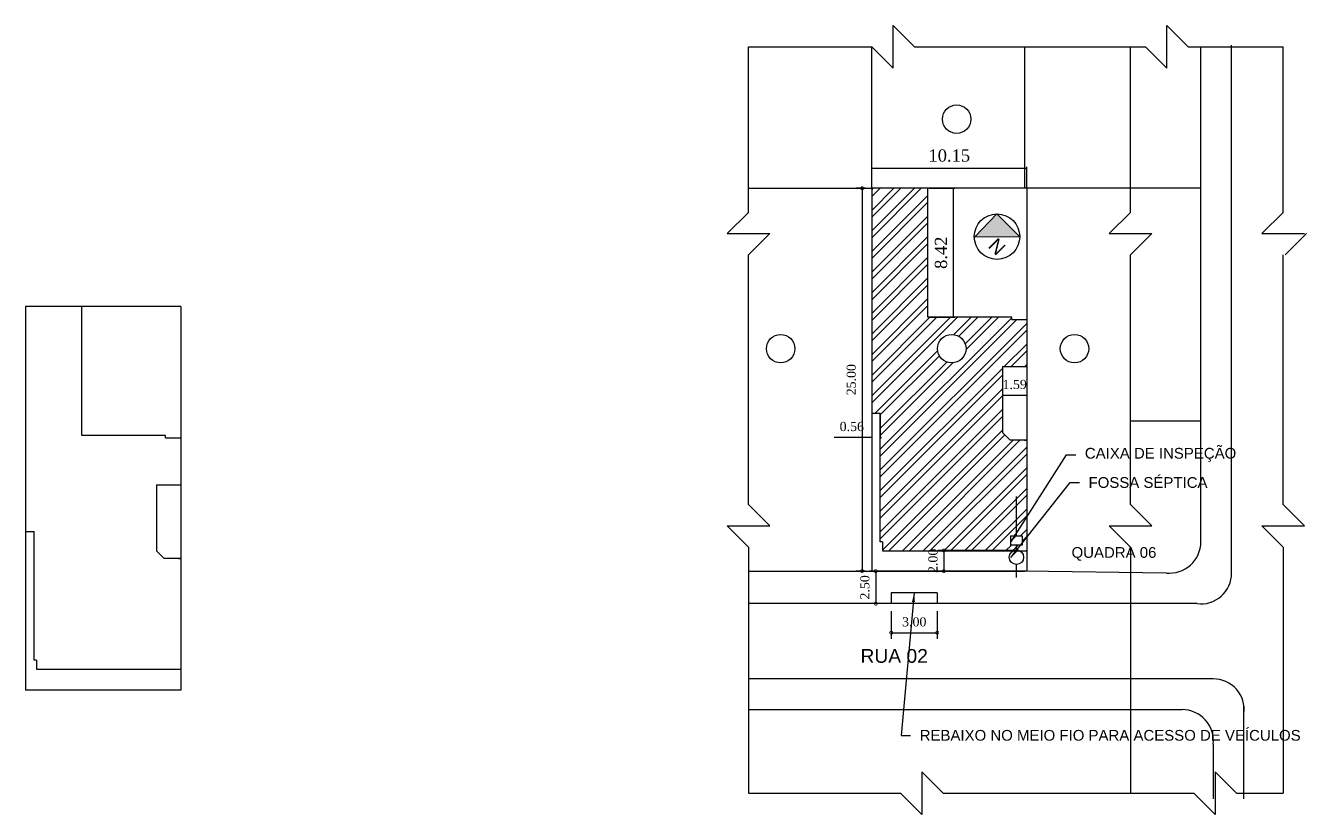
# Model space of a CAD drawing. Extents: x 130 to 509, y 87 to 225.
# Drawn here: x 129.6 to 213.2, y 87.5 to 139 of the extents above; entities that cross this region are included whole.
import ezdxf

# ---------------------------------------------------------------- set-up
doc = ezdxf.new("R2010")
doc.units = 0
doc.header["$LTSCALE"] = 7
doc.layers.get('0').update_dxf_attribs({"linetype": 'CONTINUOUS'})
doc.layers.get('DEFPOINTS').update_dxf_attribs({"linetype": 'CONTINUOUS'})
for name, color, linetype in [('02', 2, 'CONTINUOUS'), ('18', 255, 'CONTINUOUS'), ('20', 2, 'CONTINUOUS'), ('25', 121, 'CONTINUOUS'), ('30', 3, 'CONTINUOUS'), ('COTAS', 7, 'CONTINUOUS'), ('TEXTO', 3, 'CONTINUOUS')]:
    doc.layers.add(name, color=color, linetype=linetype)
doc.styles.add('ARIAL', font='arial.ttf', dxfattribs={"height": 0.075})
doc.styles.add('ROMANS', font='times.ttf')
doc.styles.add('TIMES', font='times.ttf')
doc.dimstyles.new('ROMANS', dxfattribs={"dimscale": 0, "dimtxt": 0.08, "dimasz": 0.08, "dimexe": 0.08, "dimexo": 0.08, "dimgap": 0.08, "dimtad": 1, "dimdec": 3, "dimzin": 1, "dimdsep": 46, "dimtxsty": 'ROMANS', "dimsah": 1, "dimcen": 0.08, "dimclrd": 256, "dimclre": 256, "dimclrt": 256, "dimadec": 0, "dimazin": 0, "dimtfac": 1, "dimtdec": 3, "dimtofl": 0, "dimtmove": 0, "dimatfit": 3, "dimfxl": 1, "dimtolj": 1, "dimtzin": 1, "dimarcsym": 0})
doc.dimstyles.new('TIMES', dxfattribs={"dimtxt": 0.07, "dimasz": 0.07, "dimexe": 0.07, "dimexo": 0.07, "dimgap": 0.07, "dimtad": 0, "dimzin": 1, "dimdsep": 46, "dimtxsty": 'TIMES', "dimcen": 0.07, "dimclrt": 4, "dimadec": 0, "dimazin": 0, "dimtfac": 1, "dimtdec": 3, "dimtofl": 0, "dimtmove": 0, "dimatfit": 3, "dimfxl": 1, "dimtolj": 1, "dimtzin": 1, "dimarcsym": 0})

# ---------------------------------------------------------------- blocks, each defined once
blk = doc.blocks.new('_DOTSMALL')
at = {"color": 0, "linetype": 'ByBlock', "const_width": 0.5}
blk.add_lwpolyline([(-0.0625, 0, 1), (0.0625, 0, 1)], format="xyb", close=True, dxfattribs=at)
blk = doc.blocks.new('*D360')
at = {"linetype": 'ByBlock'}
for p, q in [((184.436, 128.354), (183.809, 128.354)), ((184.209, 128.354), (184.209, 103.354)), ((184.436, 103.354), (183.809, 103.354))]:
    blk.add_line(p, q, dxfattribs=at)
at = {"layer": 'DEFPOINTS', "color": 0, "linetype": 'ByBlock'}
for p in [(184.836, 128.354), (184.209, 103.354), (184.836, 103.354)]:
    blk.add_point(p, dxfattribs=at)
at = {"linetype": 'ByBlock', "xscale": 0.4, "yscale": 0.4, "zscale": 0.4}
for p, rotation in [((184.209, 128.354), 90), ((184.209, 103.354), 270)]:
    blk.add_blockref('_DOTSMALL', p, dxfattribs=dict(at, rotation=rotation))
at = {"linetype": 'ByBlock', "insert": (183.503, 115.854), "char_height": 0.6, "attachment_point": 5, "rotation": 90, "style": 'TIMES'}
blk.add_mtext('\\A1;25.00', dxfattribs=at)
blk = doc.blocks.new('*D361')
at = {"linetype": 'ByBlock'}
for p, q in [((187.483, 100.829), (187.483, 99.011)), ((190.483, 100.829), (190.483, 99.011)), ((187.483, 99.411), (190.483, 99.411))]:
    blk.add_line(p, q, dxfattribs=at)
at = {"layer": 'DEFPOINTS', "color": 0, "linetype": 'ByBlock'}
for p in [(187.483, 101.229), (190.483, 101.229), (190.483, 99.411)]:
    blk.add_point(p, dxfattribs=at)
at = {"linetype": 'ByBlock', "xscale": 0.4, "yscale": 0.4, "zscale": 0.4, "rotation": 180}
blk.add_blockref('_DOTSMALL', (187.483, 99.411), dxfattribs=at)
at = {"linetype": 'ByBlock', "xscale": 0.4, "yscale": 0.4, "zscale": 0.4}
blk.add_blockref('_DOTSMALL', (190.483, 99.411), dxfattribs=at)
at = {"linetype": 'ByBlock', "insert": (188.983, 100.117), "char_height": 0.6, "attachment_point": 5, "style": 'TIMES'}
blk.add_mtext('\\A1;3.00', dxfattribs=at)
blk = doc.blocks.new('*D362')
at = {"linetype": 'ByBlock'}
for p, q in [((189.983, 103.354), (184.694, 103.354)), ((185.094, 103.354), (185.094, 101.229)), ((185.833, 101.229), (184.694, 101.229))]:
    blk.add_line(p, q, dxfattribs=at)
at = {"layer": 'DEFPOINTS', "color": 0, "linetype": 'ByBlock'}
for p in [(190.383, 103.354), (185.094, 101.229), (186.233, 101.229)]:
    blk.add_point(p, dxfattribs=at)
at = {"linetype": 'ByBlock', "xscale": 0.4, "yscale": 0.4, "zscale": 0.4}
for p, rotation in [((185.094, 103.354), 90), ((185.094, 101.229), 270)]:
    blk.add_blockref('_DOTSMALL', p, dxfattribs=dict(at, rotation=rotation))
at = {"linetype": 'ByBlock', "insert": (184.388, 102.291), "char_height": 0.6, "attachment_point": 5, "rotation": 90, "style": 'TIMES'}
blk.add_mtext('\\A1;2.50', dxfattribs=at)
blk = doc.blocks.new('*D363')
at = {"linetype": 'ByBlock'}
for p, q in [((184.836, 128.434), (184.836, 129.756)), ((184.836, 129.676), (194.966, 129.676)), ((194.966, 128.434), (194.966, 129.756))]:
    blk.add_line(p, q, dxfattribs=at)
at = {"layer": 'DEFPOINTS', "color": 0, "linetype": 'ByBlock'}
for p in [(194.966, 129.676), (184.836, 128.354), (194.966, 128.354)]:
    blk.add_point(p, dxfattribs=at)
at = {"linetype": 'ByBlock', "xscale": 0.08, "yscale": 0.08, "zscale": 0.08, "rotation": 180}
blk.add_blockref('_DOTSMALL', (184.836, 129.676), dxfattribs=at)
at = {"linetype": 'ByBlock', "xscale": 0.08, "yscale": 0.08, "zscale": 0.08}
blk.add_blockref('_DOTSMALL', (194.966, 129.676), dxfattribs=at)
at = {"linetype": 'ByBlock', "insert": (189.901, 130.484), "char_height": 0.8, "attachment_point": 5, "style": 'TIMES'}
blk.add_mtext('\\A1;10.15', dxfattribs=at)
blk = doc.blocks.new('*D364')
at = {"linetype": 'ByBlock'}
for p, q in [((194.434, 104.698), (189.145, 104.698)), ((189.545, 104.698), (189.545, 103.352)), ((190.284, 103.352), (189.145, 103.352))]:
    blk.add_line(p, q, dxfattribs=at)
at = {"layer": 'DEFPOINTS', "color": 0, "linetype": 'ByBlock'}
for p in [(194.834, 104.698), (189.545, 103.352), (190.684, 103.352)]:
    blk.add_point(p, dxfattribs=at)
at = {"linetype": 'ByBlock', "xscale": 0.4, "yscale": 0.4, "zscale": 0.4}
for p, rotation in [((189.545, 104.698), 90), ((189.545, 103.352), 270)]:
    blk.add_blockref('_DOTSMALL', p, dxfattribs=dict(at, rotation=rotation))
at = {"linetype": 'ByBlock', "insert": (188.839, 104.025), "char_height": 0.6, "attachment_point": 5, "rotation": 90, "style": 'TIMES'}
blk.add_mtext('\\A1;2.00', dxfattribs=at)
blk = doc.blocks.new('*D365')
at = {"linetype": 'ByBlock'}
for p, q in [((188.586, 128.354), (190.253, 128.354)), ((190.173, 119.934), (190.173, 128.354)), ((188.586, 119.934), (190.253, 119.934))]:
    blk.add_line(p, q, dxfattribs=at)
at = {"layer": 'DEFPOINTS', "color": 0, "linetype": 'ByBlock'}
for p in [(188.506, 128.354), (190.173, 128.354), (188.506, 119.934)]:
    blk.add_point(p, dxfattribs=at)
at = {"linetype": 'ByBlock', "xscale": 0.08, "yscale": 0.08, "zscale": 0.08}
for p, rotation in [((190.173, 128.354), 90), ((190.173, 119.934), 270)]:
    blk.add_blockref('_DOTSMALL', p, dxfattribs=dict(at, rotation=rotation))
at = {"linetype": 'ByBlock', "insert": (189.365, 124.144), "char_height": 0.8, "attachment_point": 5, "rotation": 90, "style": 'TIMES'}
blk.add_mtext('\\A1;8.42', dxfattribs=at)
blk = doc.blocks.new('*D366')
at = {"linetype": 'ByBlock'}
for p, q in [((193.376, 116.634), (193.376, 114.752)), ((194.966, 116.634), (194.966, 114.752)), ((194.966, 114.832), (193.376, 114.832))]:
    blk.add_line(p, q, dxfattribs=at)
at = {"layer": 'DEFPOINTS', "color": 0, "linetype": 'ByBlock'}
for p in [(193.376, 116.714), (194.966, 116.714), (193.376, 114.832)]:
    blk.add_point(p, dxfattribs=at)
at = {"linetype": 'ByBlock', "xscale": 0.08, "yscale": 0.08, "zscale": 0.08, "rotation": 180}
blk.add_blockref('_DOTSMALL', (193.376, 114.832), dxfattribs=at)
at = {"linetype": 'ByBlock', "xscale": 0.08, "yscale": 0.08, "zscale": 0.08}
blk.add_blockref('_DOTSMALL', (194.966, 114.832), dxfattribs=at)
at = {"linetype": 'ByBlock', "insert": (194.171, 115.538), "char_height": 0.6, "attachment_point": 5, "style": 'TIMES'}
blk.add_mtext('\\A1;1.59', dxfattribs=at)
blk = doc.blocks.new('*D367')
at = {"linetype": 'ByBlock'}
for p, q in [((184.836, 113.594), (184.836, 112.006)), ((185.396, 113.594), (185.396, 112.006)), ((184.836, 112.086), (182.391, 112.086)), ((185.396, 112.086), (185.476, 112.086))]:
    blk.add_line(p, q, dxfattribs=at)
at = {"layer": 'DEFPOINTS', "color": 0, "linetype": 'ByBlock'}
for p in [(184.836, 113.674), (185.396, 113.674), (184.836, 112.086)]:
    blk.add_point(p, dxfattribs=at)
at = {"linetype": 'ByBlock', "xscale": 0.08, "yscale": 0.08, "zscale": 0.08}
blk.add_blockref('_DOTSMALL', (184.836, 112.086), dxfattribs=at)
at = {"linetype": 'ByBlock', "xscale": 0.08, "yscale": 0.08, "zscale": 0.08, "rotation": 180}
blk.add_blockref('_DOTSMALL', (185.396, 112.086), dxfattribs=at)
at = {"linetype": 'ByBlock', "insert": (183.534, 112.792), "char_height": 0.6, "attachment_point": 5, "style": 'TIMES'}
blk.add_mtext('\\A1;0.56', dxfattribs=at)

msp = doc.modelspace()

# ---------------------------------------------------------------- hatches: boundary and pattern name
at = {"layer": '02'}
h = msp.add_hatch(dxfattribs=at)
h.set_pattern_fill('ANSI32', color=256, scale=0.1, style=0)
h.paths.add_polyline_path([(193.376, 116.714), (194.966, 116.714), (194.966, 119.784), (193.976, 119.784), (193.976, 119.934), (188.506, 119.934), (188.506, 128.354), (184.836, 128.354), (184.836, 113.674), (185.396, 113.674), (185.396, 105.274), (185.546, 105.274), (185.546, 104.674), (194.078, 104.674, -0.119068), (194.292, 104.724), (194.292, 105.052), (193.927, 105.052), (193.927, 105.649), (194.657, 105.649), (194.657, 105.052), (194.292, 105.052), (194.292, 104.724, -0.115587), (194.5, 104.674), (194.966, 104.674), (194.966, 111.896), (193.876, 111.896), (193.376, 112.396)])
h.paths.add_polyline_path([(189.129, 117.88, -1), (190.993, 117.88, -1)], flags=16)
at = {"layer": 'COTAS'}
h = msp.add_hatch(color=256, dxfattribs=at)
h.paths.add_polyline_path([(194.502, 125.18), (193.002, 126.679), (191.587, 125.209)])
h.paths.add_polyline_path([(194.019, 124.493), (192.977, 125.534), (192.023, 124.579), (193.065, 123.538)], flags=9)

# ---------------------------------------------------------------- linework, layer by layer
msp.add_line((194.836, 128.354), (194.836, 137.584))
at = {"layer": '18'}
for p, q in [((187.627, 137.584), (186.235, 138.976)), ((186.235, 136.193), (186.235, 138.976)), ((205.504, 137.584), (204.112, 138.976)), ((204.112, 136.193), (204.112, 138.976)), ((176.781, 126.782), (176.781, 137.584)), ((176.781, 137.584), (184.844, 137.584)), ((184.836, 128.354), (184.836, 137.584)), ((186.235, 136.193), (184.844, 137.584)), ((187.627, 137.584), (189.242, 137.584)), ((187.627, 137.584), (196.725, 137.584)), ((193.622, 137.584), (202.721, 137.584)), ((201.742, 126.782), (201.742, 137.584)), ((204.112, 136.193), (202.721, 137.584)), ((205.504, 137.584), (211.709, 137.584)), ((206.337, 105.264), (206.337, 137.584)), ((208.335, 103.192), (208.335, 137.69)), ((211.709, 126.782), (211.709, 137.584)), ((176.781, 128.354), (184.836, 128.354)), ((201.742, 128.354), (194.836, 128.354)), ((206.337, 128.354), (201.742, 128.354)), ((175.389, 125.39), (176.781, 126.782)), ((200.351, 125.39), (201.742, 126.782)), ((210.318, 125.39), (211.709, 126.782)), ((175.389, 125.39), (178.172, 125.39)), ((176.781, 123.999), (178.172, 125.39)), ((200.351, 125.39), (203.134, 125.39)), ((201.742, 123.999), (203.134, 125.39)), ((210.318, 125.39), (213.101, 125.39)), ((211.833, 123.999), (213.225, 125.39)), ((176.781, 107.709), (176.781, 123.999)), ((201.742, 107.709), (201.742, 123.999)), ((211.709, 107.709), (211.709, 123.999)), ((206.337, 113.138), (201.742, 113.138)), ((176.781, 107.709), (178.172, 106.318)), ((201.742, 107.709), (203.134, 106.318)), ((211.709, 107.709), (213.101, 106.318)), ((175.389, 106.318), (178.172, 106.318)), ((175.389, 106.318), (176.781, 104.926)), ((200.351, 106.318), (203.134, 106.318)), ((200.351, 106.318), (201.742, 104.926)), ((210.318, 106.318), (211.709, 104.926)), ((210.318, 106.318), (213.101, 106.318)), ((176.781, 104.926), (176.781, 88.859)), ((201.742, 104.926), (201.742, 88.859)), ((211.709, 104.926), (211.709, 88.859)), ((176.781, 103.354), (184.836, 103.354)), ((204.079, 103.229), (194.836, 103.354)), ((206.084, 101.229), (176.781, 101.229)), ((189.113, 101.933), (186.113, 101.933)), ((186.113, 101.933), (186.113, 101.273)), ((189.113, 101.933), (189.113, 101.273)), ((207.145, 96.311), (176.781, 96.311)), ((209.145, 88.486), (209.145, 94.567)), ((176.781, 94.313), (205.11, 94.313)), ((176.781, 94.313), (178.822, 94.313)), ((207.145, 92.054), (207.145, 88.486)), ((188.112, 90.251), (189.504, 88.859)), ((188.112, 90.251), (188.112, 87.468)), ((207.259, 90.251), (208.651, 88.859)), ((207.259, 90.251), (207.259, 87.468)), ((176.781, 88.859), (186.721, 88.859)), ((184.578, 88.859), (186.721, 88.859)), ((186.721, 88.859), (188.112, 87.468)), ((189.504, 88.859), (205.868, 88.859)), ((189.504, 88.859), (193.619, 88.859)), ((205.868, 88.859), (207.259, 87.468)), ((208.651, 88.859), (211.709, 88.859))]:
    msp.add_line(p, q, dxfattribs=at)
for centre in [(190.383, 132.867), (178.887, 117.88), (190.061, 117.88), (198.08, 117.88)]:
    msp.add_circle(centre, 0.932, dxfattribs=at)
for centre, radius, start, end in [((204.276, 105.28), 2.061, 264.50043, 359.53994), ((206.337, 103.21), 1.998, 262.70683, 0.52502), ((207.163, 94.313), 1.998, 352.70683, 90.52502), ((205.093, 92.252), 2.061, 354.50043, 89.53994)]:
    msp.add_arc(centre, radius, start, end, dxfattribs=at)
at = {"layer": '20'}
for p, q in [((194.836, 128.354), (184.836, 128.354)), ((184.836, 103.354), (194.836, 103.354))]:
    msp.add_line(p, q, dxfattribs=at)
at = {"layer": '25'}
for p, q in [((194.292, 105.649), (194.292, 108.223)), ((194.292, 104.724), (194.292, 105.059)), ((194.292, 104.724), (194.292, 105.052)), ((194.292, 102.932), (194.292, 103.786))]:
    msp.add_line(p, q, dxfattribs=at)
msp.add_lwpolyline([(193.927, 105.649), (194.657, 105.649), (194.657, 105.052), (193.927, 105.052)], close=True, dxfattribs=at)
msp.add_circle((194.289, 104.255), 0.469, dxfattribs=at)
at = {"layer": '30'}
for p, q in [((184.836, 128.354), (184.836, 103.354)), ((194.966, 128.354), (184.836, 128.354)), ((188.506, 119.934), (188.506, 128.354)), ((194.966, 128.354), (194.966, 111.896)), ((193.002, 126.679), (191.587, 125.209)), ((194.502, 125.18), (193.002, 126.679)), ((191.535, 125.21), (194.502, 125.18)), ((129.57, 120.627), (129.57, 95.577)), ((139.7, 120.627), (129.57, 120.627)), ((133.24, 112.207), (133.24, 120.627)), ((139.7, 120.627), (139.7, 104.169)), ((193.976, 119.934), (188.506, 119.934)), ((193.976, 119.784), (193.976, 119.934)), ((193.976, 119.784), (194.966, 119.784)), ((193.376, 116.714), (193.376, 112.396)), ((193.376, 116.714), (194.966, 116.714)), ((184.836, 113.674), (185.396, 113.674)), ((185.396, 105.274), (185.396, 113.674)), ((138.71, 112.207), (133.24, 112.207)), ((138.71, 112.057), (138.71, 112.207)), ((193.376, 112.396), (193.876, 111.896)), ((138.71, 112.057), (139.7, 112.057)), ((194.966, 111.896), (193.876, 111.896)), ((194.816, 111.896), (194.966, 111.896)), ((194.966, 111.896), (194.966, 103.352)), ((138.11, 108.987), (139.7, 108.987)), ((138.11, 108.987), (138.11, 104.669)), ((129.57, 105.947), (130.13, 105.947)), ((130.13, 97.547), (130.13, 105.947)), ((138.11, 104.669), (138.61, 104.169)), ((185.546, 105.274), (185.396, 105.274)), ((185.546, 105.274), (185.546, 104.674)), ((185.546, 104.674), (194.966, 104.674)), ((139.7, 104.169), (138.61, 104.169)), ((139.55, 104.169), (139.7, 104.169)), ((139.7, 104.169), (139.7, 95.577)), ((194.966, 103.352), (184.836, 103.352)), ((130.28, 97.547), (130.13, 97.547)), ((130.28, 97.547), (130.28, 96.947)), ((130.28, 96.947), (139.7, 96.947)), ((139.7, 95.577), (129.57, 95.577))]:
    msp.add_line(p, q, dxfattribs=at)
msp.add_circle((193.019, 125.195), 1.484, dxfattribs=at)

# ---------------------------------------------------------------- texts
at = {"layer": 'TEXTO', "style": 'ARIAL'}
msp.add_text('N', height=0.9, rotation=135.01538, dxfattribs=at).set_placement((193.658, 124.536))
for s, height, p in [('QUADRA 06', 0.7, (197.886, 104.222)), ('RUA 02', 0.9, (184.1, 97.366))]:
    msp.add_text(s, height=height, dxfattribs=at).set_placement(p)
at = {"layer": 'TEXTO', "char_height": 0.7, "attachment_point": 4, "style": 'ARIAL'}
for s, insert in [('CAIXA DE INSPEÇÃO', (198.756, 110.943)), ('FOSSA SÉPTICA', (198.997, 109.135))]:
    msp.add_mtext(s, dxfattribs=dict(at, insert=insert))
at = {"layer": 'TEXTO', "color": 6, "insert": (187.967, 92.626), "char_height": 0.7, "attachment_point": 4, "style": 'ARIAL'}
msp.add_mtext('\\A1;REBAIXO NO MEIO FIO PARA ACESSO DE VEÍCULOS', dxfattribs=at)

# ---------------------------------------------------------------- dimensions: what is measured, and where the dimension line sits
at = {"layer": 'COTAS'}
dim = msp.add_aligned_dim(p1=(184.836, 128.354), p2=(194.966, 128.354), distance=1.322, text='10.15', dimstyle='ROMANS', override={"dimscale": 1, "dimtxt": 0.8, "dimgap": 0.4, "dimdec": 2, "dimtxsty": 'TIMES', "dimblk1": 'DOTSMALL', "dimblk2": 'DOTSMALL'}, dxfattribs=at)
dim.commit()
dim.dimension.update_dxf_attribs({"geometry": '*D363', "text_midpoint": (189.901, 130.484)})
for base, p1, p2, override, picture, middle in [((184.209, 103.354), (184.836, 128.354), (184.836, 103.354), {"dimscale": 1, "dimtxt": 0.6, "dimasz": 0.4, "dimexe": 0.4, "dimexo": 0.4, "dimgap": 0.4, "dimdec": 2, "dimtxsty": 'TIMES', "dimblk1": 'DOTSMALL', "dimblk2": 'DOTSMALL'}, '*D360', (183.503, 115.854)), ((190.173, 128.354), (188.506, 119.934), (188.506, 128.354), {"dimscale": 1, "dimtxt": 0.8, "dimgap": 0.4, "dimdec": 2, "dimtxsty": 'TIMES', "dimblk1": 'DOTSMALL', "dimblk2": 'DOTSMALL'}, '*D365', (189.365, 124.144))]:
    dim = msp.add_linear_dim(base=base, p1=p1, p2=p2, angle=90, dimstyle='ROMANS', override=override, dxfattribs=at)
    dim.commit()
    dim.dimension.update_dxf_attribs({"geometry": picture, "text_midpoint": middle})
dim = msp.add_linear_dim(base=(193.376, 114.832), p1=(194.966, 116.714), p2=(193.376, 116.714), dimstyle='ROMANS', override={"dimscale": 1, "dimtxt": 0.6, "dimgap": 0.4, "dimdec": 2, "dimtxsty": 'TIMES', "dimblk1": 'DOTSMALL', "dimblk2": 'DOTSMALL'}, dxfattribs=at)
dim.commit()
dim.dimension.update_dxf_attribs({"geometry": '*D366', "text_midpoint": (194.171, 114.832), "dimtype": 160})
dim = msp.add_linear_dim(base=(184.836, 112.086), p1=(185.396, 113.674), p2=(184.836, 113.674), dimstyle='ROMANS', override={"dimscale": 1, "dimtxt": 0.6, "dimgap": 0.4, "dimdec": 2, "dimtxsty": 'TIMES', "dimblk1": 'DOTSMALL', "dimblk2": 'DOTSMALL'}, dxfattribs=at)
dim.commit()
dim.dimension.update_dxf_attribs({"geometry": '*D367', "text_midpoint": (183.534, 112.792)})
for base, p1, p2, text, picture, middle in [((189.545, 103.352), (194.834, 104.698), (190.684, 103.352), '2.00', '*D364', (189.545, 104.025)), ((185.094, 101.229), (190.383, 103.354), (186.233, 101.229), '2.50', '*D362', (185.094, 102.291))]:
    dim = msp.add_linear_dim(base=base, p1=p1, p2=p2, angle=90, text=text, dimstyle='ROMANS', override={"dimscale": 1, "dimtxt": 0.6, "dimasz": 0.4, "dimexe": 0.4, "dimexo": 0.4, "dimgap": 0.4, "dimdec": 2, "dimtxsty": 'TIMES', "dimblk1": 'DOTSMALL', "dimblk2": 'DOTSMALL'}, dxfattribs=at)
    dim.commit()
    dim.dimension.update_dxf_attribs({"geometry": picture, "text_midpoint": middle, "dimtype": 160})
dim = msp.add_linear_dim(base=(189.113, 99.331), p1=(186.113, 101.148), p2=(189.113, 101.148), angle=180, dimstyle='ROMANS', override={"dimscale": 1, "dimtxt": 0.6, "dimasz": 0.4, "dimexe": 0.4, "dimexo": 0.4, "dimgap": 0.4, "dimdec": 2, "dimtxsty": 'TIMES', "dimblk1": 'DOTSMALL', "dimblk2": 'DOTSMALL'}, dxfattribs=at)
dim.commit()
dim.dimension.update_dxf_attribs({"geometry": '*D361', "text_midpoint": (188.983, 100.117), "insert": (-1.37, -0.08)})

# ---------------------------------------------------------------- leaders
at = {"layer": 'COTAS', "annotation_type": 0, "has_hookline": 1, "hookline_direction": 0}
for points, text_width in [([(193.927, 105.235), (197.556, 110.943), (198.156, 110.943)], 9.798), ([(193.927, 104.24), (197.797, 109.135), (198.397, 109.135)], 7.692), ([(187.613, 101.933), (186.767, 92.626), (187.367, 92.626)], 24.76)]:
    msp.add_leader(points, dimstyle='TIMES', override={"dimscale": 2, "dimtxt": 0.3, "dimasz": 0.3, "dimexe": 0.3, "dimexo": 0.3, "dimgap": 0.3, "dimcen": 0.3}, dxfattribs=dict(at, text_width=text_width))

doc.saveas('drawing.dxf')
